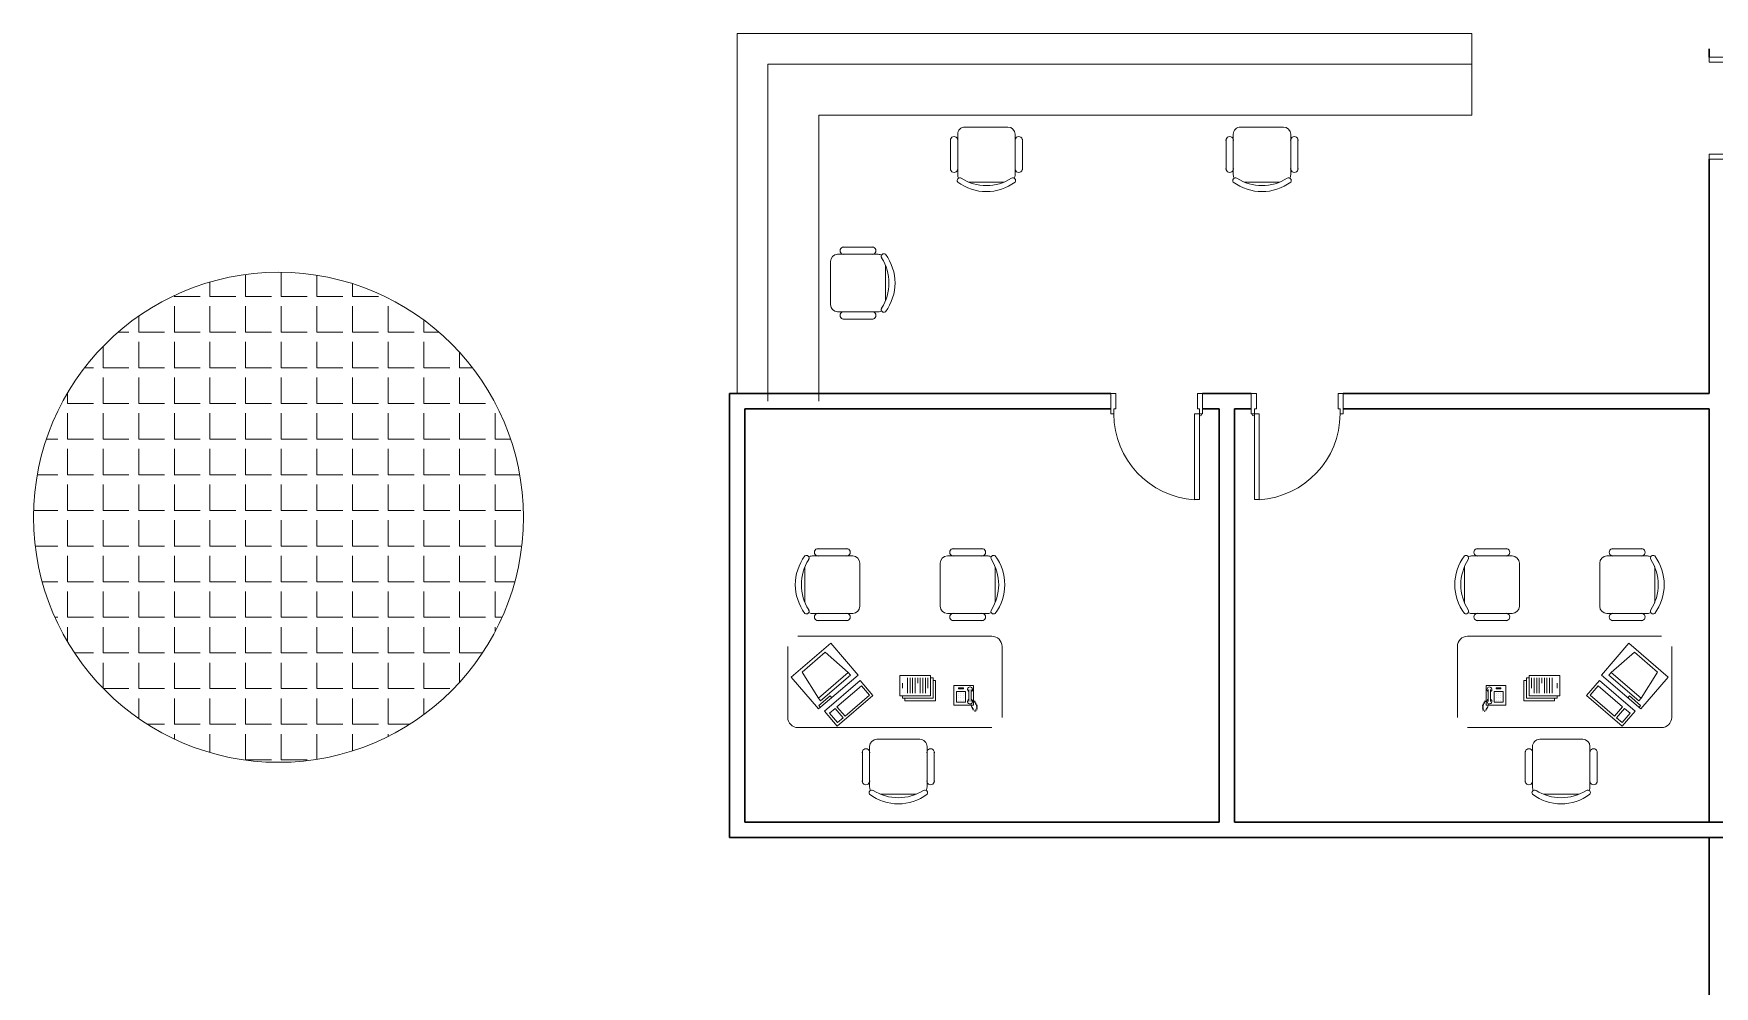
# Model space of a CAD drawing. Extents: x -1451 to 148, y -12854 to 856.
# Drawn here: x 68.11 to 84.58, y 377.67 to 387 of the extents above; entities that cross this region are included whole.
import ezdxf

# ---------------------------------------------------------------- set-up
doc = ezdxf.new("R2010")
doc.units = 0
doc.header["$LTSCALE"] = 0.15
doc.layers.get('0').update_dxf_attribs({"color": 252})
doc.layers.add('0 sockets', color=252, linetype='Continuous')
for name, color, linetype, lineweight in [('anal', 252, 'Continuous', 20), ('DOOR', 252, 'Continuous', 20), ('elev', 252, 'Continuous', 9), ('sofa', 252, 'Continuous', 9), ('wall', 252, 'Continuous', 30)]:
    doc.layers.add(name, color=color, linetype=linetype, lineweight=lineweight)

# ---------------------------------------------------------------- blocks, each defined once
blk = doc.blocks.new('CHAIR7')
for p, q in [((5.12, 15.04), (17.88, 15.04)), ((0, 9), (0, -9)), ((20, 12), (3, 12)), ((23, -7.44), (23, 7.44)), ((3, -12), (20, -12)), ((5.12, -15), (17.88, -15))]:
    blk.add_line(p, q)
for centre, radius, start, end in [((5.56, 13.54), 1.56, 73.7398, 286.2602), ((17.44, 13.54), 1.56, 253.7398, 106.2602), ((3, 9), 3, 90, 180), ((20, 9), 3, 62.41556, 90), ((22.34, 11.12), 1.1, 53.30994, 212.02741), ((4.82, 0), 19.64, 327.57575, 32.42425), ((7, 0), 20, 323.1301, 36.8699), ((3, -9), 3, 180, 270), ((5.56, -13.5), 1.56, 73.7398, 286.2602), ((17.44, -13.5), 1.56, 253.7398, 106.2602), ((20, -9), 3, 270, 297.58444), ((22.34, -11.12), 1.1, 147.97259, 306.69006)]:
    blk.add_arc(centre, radius, start, end)
blk = doc.blocks.new('RECTANG')
for p, q in [((1, 1), (0, 1)), ((0, 1), (0, 0)), ((1, 0), (1, 1)), ((0, 0), (1, 0))]:
    blk.add_line(p, q)
blk = doc.blocks.new('FNPHONE')
for p, q in [((-9.1, 0.22), (-9.7, 0.02)), ((-8.9, 0.62), (-9.5, 0.42)), ((-8.7, 1.02), (-9.3, 0.82)), ((-8.5, 1.42), (-9.1, 1.22)), ((-8.3, 1.82), (-8.9, 1.62)), ((-7.14, 0.56), (-7.5, -0.58)), ((-7.29, 6.54), (-7.29, 1.54)), ((-6.29, 6.54), (-6.29, 1.54)), ((-3.87, 4.85), (-3.87, 4.85)), ((-3.87, 3.91), (-3.87, 3.91)), ((-3.87, 2.97), (-3.87, 2.97)), ((-3.87, 2.03), (-3.87, 2.03)), ((-2.94, 4.85), (-2.94, 4.85)), ((-2.94, 3.91), (-2.94, 3.91)), ((-2.94, 2.97), (-2.94, 2.97)), ((-2.94, 2.03), (-2.94, 2.03)), ((-2, 4.85), (-2, 4.85)), ((-2, 3.91), (-2, 3.91)), ((-2, 2.97), (-2, 2.97)), ((-2, 2.03), (-2, 2.03)), ((-9.3, -0.18), (-9.9, -0.38)), ((-9.3, -0.58), (-9.9, -0.78)), ((-9.3, -0.98), (-9.9, -1.18)), ((-9.3, -1.38), (-9.9, -1.58)), ((-9.1, -1.78), (-9.7, -1.98)), ((-8.9, -2.18), (-9.5, -2.38)), ((-8.43, -2.46), (-9.03, -2.66)), ((-7.9, -1.98), (-8.5, -2.18)), ((-7.7, -1.58), (-8.3, -1.78)), ((-7.5, -1.18), (-8.1, -1.38)), ((-7.3, -0.78), (-7.9, -0.98))]:
    blk.add_line(p, q)
for centre, start, end in [((-6.79, 6.54), 298.49146, 241.50854), ((-6.79, 1.54), 118.49146, 61.50854)]:
    blk.add_arc(centre, 1.05, start, end)
for p, xscale, yscale, zscale in [((-8.21, 0), 8.20528234483245, 8.104073169521023, 8.20528234483245), ((-4.03, 6.72), 2.03125, 0.46875, 2.03125), ((-4.81, 1.25), 3.75, 4.375, 3.75)]:
    blk.add_blockref('RECTANG', p, dxfattribs=dict(xscale=xscale, yscale=yscale, zscale=zscale))
blk = doc.blocks.new('IBMAT', base_point=(61, 306))
for p, q in [((75, 307), (75, 306)), ((81, 307), (75, 307)), ((81, 306), (81, 307))]:
    blk.add_line(p, q)
at = {"xscale": 21, "yscale": 17, "zscale": 21}
blk.add_blockref('RECTANG', (61, 306), dxfattribs=at)
blk = doc.blocks.new('KEYBOARD', base_point=(60, 294))
for p, xscale, yscale, zscale in [((60, 294), 19, 8, 19), ((61, 295), 13, 5, 13), ((75, 295), 3, 5, 3)]:
    blk.add_blockref('RECTANG', p, dxfattribs=dict(xscale=xscale, yscale=yscale, zscale=zscale))
blk = doc.blocks.new('FNCOMP')
for p, q in [((-6.64, 16.23), (-8.5, 3.5)), ((6.08, 16.23), (-6.64, 16.23)), ((8, 3.5), (6.08, 16.23)), ((-8.5, 3.5), (-8.5, 2.04)), ((8, 3.5), (-8.5, 3.5)), ((-8.5, 2.04), (8, 2.04)), ((8, 2.04), (8, 3.5))]:
    blk.add_line(p, q)
at = {"xscale": 1.033846153846154, "yscale": 1.033846153846154, "zscale": 1.033846153846154}
for name, p in [('IBMAT', (-10.86, 0)), ('KEYBOARD', (-10.05, -10.5))]:
    blk.add_blockref(name, p, dxfattribs=at)
blk = doc.blocks.new('D100')
at = {"layer": 'DOOR'}
for points in [[(0.03, 0.2), (0.03, 1.14), (0.078, 1.14), (0.078, 0.2)], [(0.03, 0.2), (0, 0.2), (0, 0), (0.05, 0), (0.05, 0.15), (0.03, 0.15)], [(0.97, 0.2), (1, 0.2), (1, 0), (0.95, 0), (0.95, 0.15), (0.97, 0.15)]]:
    blk.add_lwpolyline(points, close=True, dxfattribs=at)
blk.add_circle((0.02, 0.21), 0.01, dxfattribs=at)
blk.add_arc((0.029, 0.2), 0.941, 0.0029, 86.9663, dxfattribs=at)
blk = doc.blocks.new('ARCH')
at = {"layer": 'elev'}
h = blk.add_hatch(dxfattribs=at)
h.set_pattern_fill('ANGLE', color=256, scale=0.05, style=0)
h.set_pattern_definition([(0, (36.30593, 41.4619), (0, 0.34925), [0.254, -0.09525]), (90, (36.30593, 41.4619), (-0.34925, 2e-17), [0.254, -0.09525])])
h.paths.add_polyline_path([(68.106, 382.262, 0.21525), (68.918, 380.462), (72.093, 380.462, 0.21525), (72.906, 382.262, 1)])
h.paths.add_polyline_path([(72.093, 380.462), (68.918, 380.462, 0.377964)])
at = {"layer": 'anal'}
for p, q in [((75, 387), (75, 383.8)), ((82.2, 387), (75, 387)), ((82.2, 387), (82.2, 386.2)), ((75.3, 386.7), (75.3, 383.4)), ((82.2, 386.7), (75.3, 386.7)), ((75.8, 386.2), (75.8, 383.4)), ((82.2, 386.2), (75.8, 386.2)), ((75, 383.475), (75, 384.6)), ((75, 383.475), (75, 384.6)), ((75, 383.475), (75, 384.6)), ((75, 383.475), (75, 384.6)), ((75, 383.475), (75, 384.6)), ((75, 383.475), (75, 384.6)), ((75, 383.475), (75, 384.6)), ((75, 383.475), (75, 384.6)), ((75, 383.475), (75, 384.6)), ((75, 383.475), (75, 384.6)), ((75, 383.475), (75, 384.6)), ((75, 383.475), (75, 384.6)), ((75, 383.475), (75, 384.6)), ((75, 383.475), (75, 384.6)), ((75, 383.475), (75, 384.6)), ((75, 383.475), (75, 384.6)), ((75, 383.475), (75, 384.6)), ((75, 383.475), (75, 384.6)), ((75, 383.8), (75, 383.475))]:
    blk.add_line(p, q, dxfattribs=at)
blk.add_circle((70.506, 382.262), 2.4, dxfattribs=at)
at = {"layer": 'DOOR'}
for p, q in [((79.561, 383.475), (79.511, 383.475)), ((78.711, 383.325), (78.691, 383.325))]:
    blk.add_line(p, q, dxfattribs=at)
for points in [[(78.691, 383.325), (78.691, 383.275), (78.661, 383.275), (78.661, 383.475), (78.711, 383.475), (78.711, 383.325)], [(79.511, 383.475), (79.511, 383.325), (79.531, 383.325), (79.531, 383.275), (79.561, 383.275), (79.561, 383.475)]]:
    blk.add_lwpolyline(points, dxfattribs=at)
for points in [[(80.069, 383.275), (80.039, 383.275), (80.039, 383.475), (80.089, 383.475), (80.089, 383.325), (80.069, 383.325)], [(80.909, 383.275), (80.939, 383.275), (80.939, 383.475), (80.889, 383.475), (80.889, 383.325), (80.909, 383.325)], [(79.531, 383.275), (79.531, 382.435), (79.483, 382.435), (79.483, 383.275)], [(80.069, 383.275), (80.069, 382.435), (80.117, 382.435), (80.117, 383.275)]]:
    blk.add_lwpolyline(points, close=True, dxfattribs=at)
for centre in [(79.541, 383.265), (80.059, 383.265)]:
    blk.add_circle(centre, 0.01, dxfattribs=at)
for centre, start, end in [((79.536, 383.278), 180.2218, 266.3889), ((80.064, 383.278), 273.6111, 359.7782)]:
    blk.add_arc(centre, 0.845, start, end, dxfattribs=at)
at = {"layer": 'sofa'}
for p, q in [((75.596, 381.097), (77.496, 381.097)), ((77.596, 380.997), (77.596, 380.302)), ((82.059, 380.997), (82.059, 380.302)), ((84.059, 381.097), (82.159, 381.097))]:
    blk.add_line(p, q, dxfattribs=at)
for points in [[(77.496, 380.202), (75.596, 380.202, -0.414214), (75.496, 380.302), (75.496, 380.997)], [(82.159, 380.202), (84.059, 380.202, 0.414214), (84.159, 380.302), (84.159, 380.997)]]:
    blk.add_lwpolyline(points, format="xyb", dxfattribs=at)
for points in [[(76.595, 380.714), (76.895, 380.714), (76.895, 380.514), (76.595, 380.514), (76.595, 380.714)], [(76.895, 380.689), (76.92, 380.689), (76.92, 380.489), (76.62, 380.489), (76.62, 380.514)], [(76.92, 380.664), (76.945, 380.664), (76.945, 380.464), (76.645, 380.464), (76.645, 380.489)], [(76.67, 380.689), (76.67, 380.539)], [(76.695, 380.689), (76.695, 380.539)], [(76.72, 380.689), (76.72, 380.539)], [(76.745, 380.689), (76.745, 380.539)], [(76.77, 380.689), (76.77, 380.639)], [(76.795, 380.689), (76.795, 380.539)], [(76.82, 380.689), (76.82, 380.539)], [(76.845, 380.689), (76.845, 380.539)], [(76.87, 380.689), (76.87, 380.589)], [(82.736, 380.664), (82.711, 380.664), (82.711, 380.464), (83.011, 380.464), (83.011, 380.489)], [(82.761, 380.689), (82.736, 380.689), (82.736, 380.489), (83.036, 380.489), (83.036, 380.514)], [(83.061, 380.714), (82.761, 380.714), (82.761, 380.514), (83.061, 380.514), (83.061, 380.714)], [(82.786, 380.689), (82.786, 380.589)], [(82.811, 380.689), (82.811, 380.539)], [(82.836, 380.689), (82.836, 380.539)], [(82.861, 380.689), (82.861, 380.539)], [(82.886, 380.689), (82.886, 380.639)], [(82.911, 380.689), (82.911, 380.539)], [(82.936, 380.689), (82.936, 380.539)], [(82.961, 380.689), (82.961, 380.539)], [(82.986, 380.689), (82.986, 380.539)], [(76.62, 380.639), (76.62, 380.589)], [(83.036, 380.639), (83.036, 380.589)]]:
    blk.add_lwpolyline(points, dxfattribs=at)
for centre, start, end in [((77.496, 380.997), 0, 90), ((82.159, 380.997), 90, 180)]:
    blk.add_arc(centre, 0.1, start, end, dxfattribs=at)
at = {"layer": 'wall'}
for p, q in [((84.525, 386.77), (84.525, 386.85)), ((84.525, 383.475), (84.525, 385.77)), ((74.925, 383.475), (74.925, 379.125)), ((78.661, 383.475), (74.925, 383.475)), ((80.039, 383.475), (79.561, 383.475)), ((84.525, 383.475), (80.939, 383.475)), ((75.075, 383.325), (75.075, 379.275)), ((78.661, 383.325), (75.075, 383.325)), ((79.725, 383.325), (79.561, 383.325)), ((79.725, 383.325), (79.725, 379.275)), ((79.875, 383.325), (79.875, 379.275)), ((80.039, 383.325), (79.875, 383.325)), ((84.525, 383.325), (80.939, 383.325)), ((84.525, 379.275), (84.525, 383.325)), ((84.525, 383.325), (84.525, 379.8)), ((84.525, 379.275), (84.525, 383.325)), ((75.075, 379.275), (79.725, 379.275)), ((79.875, 379.275), (91.725, 379.275)), ((74.925, 379.125), (91.875, 379.125)), ((84.525, 375.075), (84.525, 379.125))]:
    blk.add_line(p, q, dxfattribs=at)
at = {"layer": 'DOOR', "rotation": 270}
blk.add_blockref('D100', (84.525, 386.77), dxfattribs=at)
at = {"layer": 'sofa'}
for name, p, xscale, yscale, zscale, rotation in [('CHAIR7', (77.443, 386.085), 0.0234375, 0.0234375, 0.0234375, 270), ('CHAIR7', (80.144, 386.085), 0.0234375, 0.0234375, 0.0234375, 270), ('CHAIR7', (75.915, 384.557), -0.0234375, 0.0234375, 0.0234375, 180), ('FNCOMP', (83.664, 380.55), 0.02343749999997079, 0.02343749999997079, 0.02343749999997079, 319.3987053547845), ('CHAIR7', (83.076, 380.088), 0.0234375, 0.0234375, 0.0234375, 270)]:
    blk.add_blockref(name, p, dxfattribs=dict(at, xscale=xscale, yscale=yscale, zscale=zscale, rotation=rotation))
at = {"layer": 'sofa', "extrusion": (0, 0, -1), "xscale": 0.0234375, "yscale": 0.0234375, "zscale": -0.0234375}
for name, p in [('CHAIR7', (-76.203, 381.602)), ('FNPHONE', (-77.124, 380.423))]:
    blk.add_blockref(name, p, dxfattribs=at)
at = {"layer": 'sofa', "yscale": 0.0234375, "zscale": 0.0234375}
for name, p, xscale in [('CHAIR7', (76.99, 381.602), 0.0234375), ('CHAIR7', (82.666, 381.602), -0.0234375), ('CHAIR7', (83.453, 381.602), 0.0234375), ('FNPHONE', (82.532, 380.423), 0.0234375)]:
    blk.add_blockref(name, p, dxfattribs=dict(at, xscale=xscale))
at = {"layer": 'sofa', "extrusion": (0, 0, -1), "zscale": -0.0234375}
for name, p, xscale, yscale, rotation in [('FNCOMP', (-75.992, 380.55), 0.02343749999997079, 0.02343749999997079, 319.3987053547845), ('CHAIR7', (-76.58, 380.088), 0.0234375, 0.0234375, 270)]:
    blk.add_blockref(name, p, dxfattribs=dict(at, xscale=xscale, yscale=yscale, rotation=rotation))

msp = doc.modelspace()

# ---------------------------------------------------------------- block references
at = {"layer": '0 sockets', "color": 3}
msp.add_blockref('ARCH', (0, 0), dxfattribs=at)

doc.saveas('drawing.dxf')
